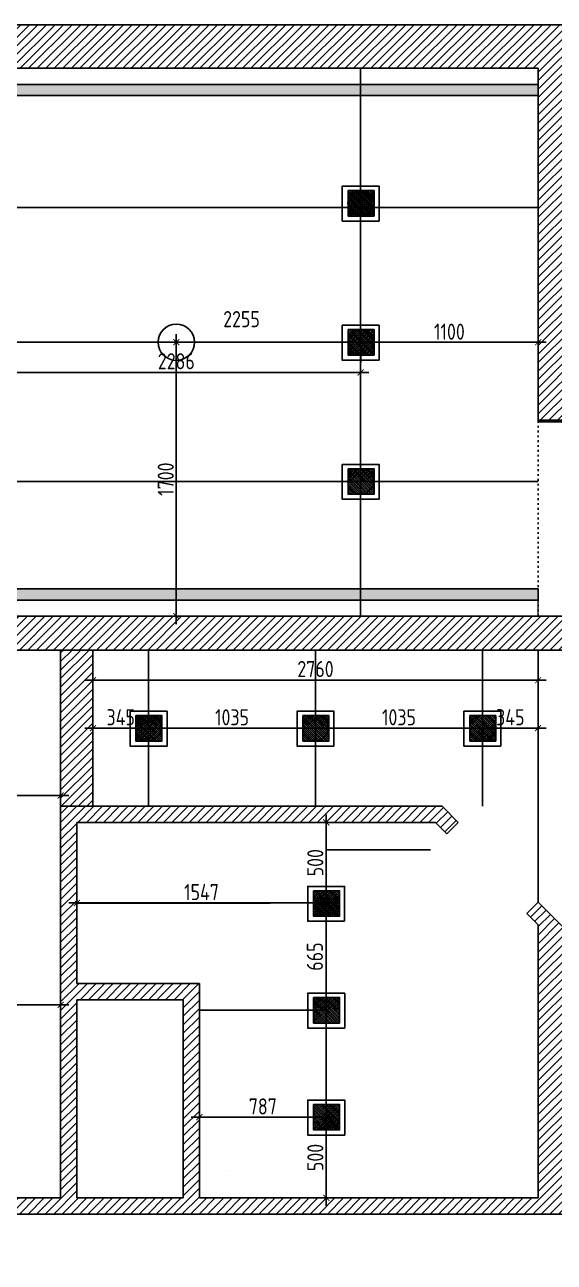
# Model space of a CAD drawing. Header units: millimetres. Extents: x 441 to 644120, y 150 to 66737.
# Drawn here: x 611918 to 615201, y 59058 to 66737 of the extents above; entities that cross this region are included whole.
import ezdxf

# ---------------------------------------------------------------- set-up
doc = ezdxf.new("R2010")
doc.units = ezdxf.units.MM
doc.header["$MEASUREMENT"] = 0
doc.header["$PDMODE"] = 35
doc.linetypes.add('ACAD_ISO03W100', pattern=[30, 12, -18])
doc.linetypes.add('DASHED2', pattern=[9.525, 6.35, -3.175])
for name, color, linetype in [('detail', 253, 'Continuous'), ('hatch', 253, 'Continuous'), ('unvis', 50, 'ACAD_ISO03W100')]:
    doc.layers.add(name, color=color, linetype=linetype)
doc.layers.add('walls', color=30, linetype='Continuous', lineweight=50)
doc.layers.add('Потолки', color=8, linetype='Continuous', lineweight=5)
doc.styles.add('GOST 2.304', font='CS_Gost2304.shx')
doc.dimstyles.new('SPDS', dxfattribs={"dimscale": 100, "dimtxt": 2.5, "dimasz": 2.5, "dimexe": 1.25, "dimexo": 0.625, "dimtad": 1, "dimdec": 0, "dimrnd": 0.001, "dimtxsty": 'GOST 2.304', "dimblk": 'ARCHTICK', "dimcen": 2.5, "dimdle": 2, "dimadec": 0, "dimazin": 2, "dimtfac": 0.75, "dimtdec": 0, "dimtmove": 1, "dimatfit": 3, "dimfxl": 1, "dimtolj": 1, "dimarcsym": 1})
pattern_1 = [(45, (-560557.96, -50632.244), (19.8873782, 72.9203868), [93.75, -18.75, 0, -18.75])]

# ---------------------------------------------------------------- blocks, each defined once
blk = doc.blocks.new('_ArchTick')
at = {"color": 0, "linetype": 'ByBlock', "const_width": 0.15}
blk.add_lwpolyline([(-0.5, -0.5), (0.5, 0.5)], dxfattribs=at)
blk = doc.blocks.new('*D472')
at = {"layer": 'Defpoints', "color": 0, "transparency": 16777216}
for p in [(592448.4, 48662.2), (594691.4, 48662.2), (594691.4, 48635.6)]:
    blk.add_point(p, dxfattribs=at)
at = {"layer": 'detail', "color": 0, "lineweight": -2, "transparency": 16777216}
for p, q in [((592448.4, 48677.9), (592448.4, 48712.2)), ((594691.4, 48651.2), (594691.4, 48712.2)), ((592398.4, 48662.2), (594741.4, 48662.2))]:
    blk.add_line(p, q, dxfattribs=at)
at = {"layer": 'detail', "color": 0, "lineweight": -2, "transparency": 16777216, "xscale": 37.50000000000001, "yscale": 37.50000000000001, "zscale": 37.50000000000001, "rotation": 180}
blk.add_blockref('_ArchTick', (592448.4, 48662.2), dxfattribs=at)
at = {"layer": 'detail', "color": 0, "lineweight": -2, "transparency": 16777216, "xscale": 37.50000000000001, "yscale": 37.50000000000001, "zscale": 37.50000000000001}
blk.add_blockref('_ArchTick', (594691.4, 48662.2), dxfattribs=at)
at = {"layer": 'detail', "color": 0, "transparency": 16777216, "insert": (592852.7, 48805.4), "char_height": 100, "attachment_point": 5, "style": 'GOST 2.304'}
blk.add_mtext('\\A1;2255', dxfattribs=at)
blk = doc.blocks.new('*D475')
at = {"layer": 'Defpoints', "color": 0, "transparency": 16777216}
for p in [(593591.5, 48661.9), (594691.4, 48661.9), (594691.4, 48661.9)]:
    blk.add_point(p, dxfattribs=at)
at = {"layer": 'detail', "color": 0, "lineweight": -2, "transparency": 16777216}
for p, q in [((593591.5, 48677.5), (593591.5, 48711.9)), ((594691.4, 48677.5), (594691.4, 48711.9)), ((593541.5, 48661.9), (594741.4, 48661.9))]:
    blk.add_line(p, q, dxfattribs=at)
at = {"layer": 'detail', "color": 0, "lineweight": -2, "transparency": 16777216, "xscale": 37.50000000000001, "yscale": 37.50000000000001, "zscale": 37.50000000000001, "rotation": 180}
blk.add_blockref('_ArchTick', (593591.5, 48661.9), dxfattribs=at)
at = {"layer": 'detail', "color": 0, "lineweight": -2, "transparency": 16777216, "xscale": 37.50000000000001, "yscale": 37.50000000000001, "zscale": 37.50000000000001}
blk.add_blockref('_ArchTick', (594691.4, 48661.9), dxfattribs=at)
at = {"layer": 'detail', "color": 0, "transparency": 16777216, "insert": (594141.4, 48727.5), "char_height": 100, "attachment_point": 5, "style": 'GOST 2.304'}
blk.add_mtext('\\A1;1100', dxfattribs=at)
blk = doc.blocks.new('*D476')
at = {"layer": 'Defpoints', "color": 0, "transparency": 16777216}
for p in [(591305.5, 48662.2), (593591.5, 48661.9), (593591.4, 48474.4)]:
    blk.add_point(p, dxfattribs=at)
at = {"layer": 'detail', "color": 0, "lineweight": -2, "transparency": 16777216}
for p, q in [((591305.5, 48646.6), (591305.5, 48424.7)), ((593591.5, 48646.3), (593591.4, 48424.4)), ((591255.5, 48474.8), (593641.4, 48474.4))]:
    blk.add_line(p, q, dxfattribs=at)
at = {"layer": 'detail', "color": 0, "lineweight": -2, "transparency": 16777216, "xscale": 37.50000000000001, "yscale": 37.50000000000001, "zscale": 37.50000000000001}
for p, rotation in [((591305.5, 48474.7), 179.9913743985335), ((593591.4, 48474.4), 359.9913743985336)]:
    blk.add_blockref('_ArchTick', p, dxfattribs=dict(at, rotation=rotation))
at = {"layer": 'detail', "color": 0, "transparency": 16777216, "insert": (592448.5, 48544.1), "char_height": 100, "attachment_point": 5, "rotation": 359.99137, "style": 'GOST 2.304'}
blk.add_mtext('\\A1;2286', dxfattribs=at)
blk = doc.blocks.new('*D530')
at = {"layer": 'Defpoints', "color": 0, "transparency": 16777216}
for p in [(592448.4, 48662.2), (592448.4, 48662.2), (592448.4, 46962.2)]:
    blk.add_point(p, dxfattribs=at)
at = {"layer": 'detail', "color": 0, "lineweight": -2, "transparency": 16777216}
for p, q in [((592448.4, 46912.2), (592448.4, 48712.2)), ((592432.8, 48662.2), (592398.4, 48662.2)), ((592432.8, 46962.2), (592398.4, 46962.2))]:
    blk.add_line(p, q, dxfattribs=at)
at = {"layer": 'detail', "color": 0, "lineweight": -2, "transparency": 16777216, "xscale": 37.50000000000001, "yscale": 37.50000000000001, "zscale": 37.50000000000001}
for p, rotation in [((592448.4, 48662.2), 90), ((592448.4, 46962.2), 270)]:
    blk.add_blockref('_ArchTick', p, dxfattribs=dict(at, rotation=rotation))
at = {"layer": 'detail', "color": 0, "transparency": 16777216, "insert": (592382.8, 47812.2), "char_height": 100, "attachment_point": 5, "rotation": 90, "style": 'GOST 2.304'}
blk.add_mtext('\\A1;1700', dxfattribs=at)
blk = doc.blocks.new('*D549')
at = {"layer": 'Defpoints', "color": 0, "transparency": 16777216}
for p in [(593378.1, 45682.2), (593378.1, 45182.4), (593378.1, 45182.4)]:
    blk.add_point(p, dxfattribs=at)
at = {"layer": 'detail', "color": 0, "lineweight": -2, "transparency": 16777216}
for p, q in [((593378.1, 45732.2), (593378.1, 45132.4)), ((593362.4, 45682.2), (593328.1, 45682.2)), ((593362.5, 45182.4), (593328.1, 45182.4))]:
    blk.add_line(p, q, dxfattribs=at)
at = {"layer": 'detail', "color": 0, "lineweight": -2, "transparency": 16777216, "xscale": 37.50000000000001, "yscale": 37.50000000000001, "zscale": 37.50000000000001}
for p, rotation in [((593378.1, 45682.2), 90), ((593378.1, 45182.4), 270)]:
    blk.add_blockref('_ArchTick', p, dxfattribs=dict(at, rotation=rotation))
at = {"layer": 'detail', "color": 0, "transparency": 16777216, "insert": (593310.4, 45432.3), "char_height": 100, "attachment_point": 5, "rotation": 90, "style": 'GOST 2.304'}
blk.add_mtext('\\A1;500', dxfattribs=at)
blk = doc.blocks.new('*D550')
at = {"layer": 'Defpoints', "color": 0, "transparency": 16777216}
for p in [(593378.1, 45182.4), (593378.1, 44517.2), (593378.1, 44517.2)]:
    blk.add_point(p, dxfattribs=at)
at = {"layer": 'detail', "color": 0, "lineweight": -2, "transparency": 16777216}
for p, q in [((593378.1, 45232.4), (593378.1, 44467.2)), ((593362.5, 45182.4), (593328.1, 45182.4)), ((593362.5, 44517.2), (593328.1, 44517.2))]:
    blk.add_line(p, q, dxfattribs=at)
at = {"layer": 'detail', "color": 0, "lineweight": -2, "transparency": 16777216, "xscale": 37.50000000000001, "yscale": 37.50000000000001, "zscale": 37.50000000000001}
for p, rotation in [((593378.1, 45182.4), 90), ((593378.1, 44517.2), 270)]:
    blk.add_blockref('_ArchTick', p, dxfattribs=dict(at, rotation=rotation))
at = {"layer": 'detail', "color": 0, "transparency": 16777216, "insert": (593307.5, 44849.8), "char_height": 100, "attachment_point": 5, "rotation": 90, "style": 'GOST 2.304'}
blk.add_mtext('\\A1;665', dxfattribs=at)
blk = doc.blocks.new('*D551')
at = {"layer": 'Defpoints', "color": 0, "transparency": 16777216}
for p in [(593378.2, 43854.2), (593378.2, 43854.2), (593378.2, 43352.2)]:
    blk.add_point(p, dxfattribs=at)
at = {"layer": 'detail', "color": 0, "lineweight": -2, "transparency": 16777216}
for p, q in [((593362.6, 43854.2), (593328.2, 43854.2)), ((593378.2, 43302.2), (593378.2, 43904.2)), ((593362.6, 43352.2), (593328.2, 43352.2))]:
    blk.add_line(p, q, dxfattribs=at)
at = {"layer": 'detail', "color": 0, "lineweight": -2, "transparency": 16777216, "xscale": 37.50000000000001, "yscale": 37.50000000000001, "zscale": 37.50000000000001}
for p, rotation in [((593378.2, 43854.2), 90), ((593378.2, 43352.2), 270)]:
    blk.add_blockref('_ArchTick', p, dxfattribs=dict(at, rotation=rotation))
at = {"layer": 'detail', "color": 0, "transparency": 16777216, "insert": (593310.5, 43603.2), "char_height": 100, "attachment_point": 5, "rotation": 90, "style": 'GOST 2.304'}
blk.add_mtext('\\A1;500', dxfattribs=at)
blk = doc.blocks.new('*D552')
at = {"layer": 'Defpoints', "color": 0, "transparency": 16777216}
for p in [(592591.4, 43854.2), (593378.2, 43854.2), (593378.2, 43854.2)]:
    blk.add_point(p, dxfattribs=at)
at = {"layer": 'detail', "color": 0, "lineweight": -2, "transparency": 16777216}
for p, q in [((592541.4, 43854.2), (593428.2, 43854.2)), ((592591.4, 43869.8), (592591.4, 43904.2)), ((593378.2, 43838.6), (593378.2, 43804.2))]:
    blk.add_line(p, q, dxfattribs=at)
at = {"layer": 'detail', "color": 0, "lineweight": -2, "transparency": 16777216, "xscale": 37.50000000000001, "yscale": 37.50000000000001, "zscale": 37.50000000000001, "rotation": 180}
blk.add_blockref('_ArchTick', (592591.4, 43854.2), dxfattribs=at)
at = {"layer": 'detail', "color": 0, "lineweight": -2, "transparency": 16777216, "xscale": 37.50000000000001, "yscale": 37.50000000000001, "zscale": 37.50000000000001}
blk.add_blockref('_ArchTick', (593378.2, 43854.2), dxfattribs=at)
at = {"layer": 'detail', "color": 0, "transparency": 16777216, "insert": (592984.8, 43919.8), "char_height": 100, "attachment_point": 5, "style": 'GOST 2.304'}
blk.add_mtext('\\A1;787', dxfattribs=at)
blk = doc.blocks.new('*D553')
at = {"layer": 'Defpoints', "color": 0, "transparency": 16777216}
for p in [(591831.4, 45182.2), (593378.1, 45182.4), (593378.1, 45182.4)]:
    blk.add_point(p, dxfattribs=at)
at = {"layer": 'detail', "color": 0, "lineweight": -2, "transparency": 16777216}
for p, q in [((591831.4, 45197.9), (591831.4, 45232.4)), ((593378.1, 45198), (593378.1, 45232.4)), ((591781.4, 45182.4), (593428.1, 45182.4))]:
    blk.add_line(p, q, dxfattribs=at)
at = {"layer": 'detail', "color": 0, "lineweight": -2, "transparency": 16777216, "xscale": 37.50000000000001, "yscale": 37.50000000000001, "zscale": 37.50000000000001, "rotation": 180}
blk.add_blockref('_ArchTick', (591831.4, 45182.4), dxfattribs=at)
at = {"layer": 'detail', "color": 0, "lineweight": -2, "transparency": 16777216, "xscale": 37.50000000000001, "yscale": 37.50000000000001, "zscale": 37.50000000000001}
blk.add_blockref('_ArchTick', (593378.1, 45182.4), dxfattribs=at)
at = {"layer": 'detail', "color": 0, "transparency": 16777216, "insert": (592604.7, 45250.1), "char_height": 100, "attachment_point": 5, "style": 'GOST 2.304'}
blk.add_mtext('\\A1;1547', dxfattribs=at)
blk = doc.blocks.new('gfd')
at = {"layer": 'hatch', "ltscale": 25}
h = blk.add_hatch(dxfattribs=at)
h.set_pattern_fill('ANSI31', color=256, scale=300)
h.set_pattern_definition([(45, (-262015.515, 6406.823), (-26.5165043, 26.5165043), [])])
h.paths.add_polyline_path([(8684, -3880), (8684, -3670), (1700, -3670), (1700, -2370), (1600, -2370), (1600, -4455), (1700, -4455), (1700, -3880), (6384, -3880)])
h.paths.add_polyline_path([(8684, -270), (11059, -270), (11059, -2550), (11159, -2550), (11159, -1530), (11579, -1530), (11579, -270), (16159, -270), (16159, -1120), (16259, -1120), (16259, 0), (1600, 0), (1600, -570), (1700, -570), (1700, -270), (8484, -270), (8484, -2460), (8684, -2460), (8684, -2170), (9574, -2170), (9574, -2070), (8684, -2070)])
h.paths.add_polyline_path([(11159, -270), (11479, -270), (11479, -1428), (11159, -1428)], flags=16)
h.paths.add_polyline_path([(11059, -2170), (11059, -2070), (10544, -2070), (10544, -2170)], flags=17)
h.paths.add_polyline_path([(11159, -3670), (11159, -3470), (11059, -3470), (11059, -3670), (10669, -3670), (10669, -6260), (10069, -6260), (10069, -6460), (10669, -6460), (10669, -7380), (10669, -7679.2), (10768.4, -7416.8), (10869, -7559.3), (10869, -7380), (10869, -3770), (16259, -3770), (16259, -2820), (16159, -2820), (16159, -3670)])
h.paths.add_polyline_path([(8484, -7280), (6384, -7280), (6384, -5950), (5624, -5950), (5624, -4950), (7847.9, -4950), (7918.5, -5020.5), (7989.2, -4949.8), (7889.4, -4850), (5624, -4850), (5524, -4850), (5524, -5950), (5524, -7280), (1700, -7280), (1700, -6155), (1600, -6155), (1600, -7380), (6384, -7380), (8684, -7380), (8684, -5680), (8684, -5644.6), (8484.2, -5444.8), (8413.5, -5515.5), (8484, -5586.1), (8484, -5680)])
h.paths.add_polyline_path([(6284, -6050), (6284, -7280), (5624, -7280), (5624, -6050)], flags=16)
h.paths.add_polyline_path([(8869, -6260), (8684, -6260), (8684, -6460), (8869, -6460)])
h = blk.add_hatch(dxfattribs=at)
h.set_pattern_fill('ANSI36', color=256, scale=300)
h.set_pattern_definition(pattern_1)
h.paths.add_polyline_path([(8484, -440), (8484, -370), (1700, -370), (1700, -440)])
h = blk.add_hatch(dxfattribs=at)
h.set_pattern_fill('ANSI36', color=256, scale=300)
h.set_pattern_definition(pattern_1)
h.paths.add_polyline_path([(8484, -3570), (8484, -3500), (1700, -3500), (1700, -3570)])
h = blk.add_hatch(dxfattribs=at)
h.set_pattern_fill('ANSI31', color=256, scale=300)
h.set_pattern_definition([(45, (-560557.96, -50632.244), (-26.5165043, 26.5165043), [])])
h.paths.add_polyline_path([(5724, -3880), (5524, -3880), (5524, -4850), (5624, -4850), (5724, -4850)])
at = {"color": 0, "ltscale": 0.7}
for p, q in [((1600, 0), (16259, 0)), ((1700, -270), (8484, -270)), ((8484, -270), (8484, -2460)), ((8684, -3670), (1700, -3670)), ((1700, -3880), (6384, -3880)), ((8684, -3880), (6384, -3880)), ((5524, -5950), (5524, -4850)), ((5624, -4850), (5524, -4850)), ((5624, -4850), (7889.4, -4850)), ((7889.4, -4850), (7989.2, -4949.8)), ((5624, -5950), (5624, -4950)), ((5624, -4950), (7847.9, -4950)), ((7847.9, -4950), (7918.5, -5020.5)), ((7918.5, -5020.5), (7989.2, -4949.8)), ((8484.2, -5444.8), (8413.5, -5515.5)), ((8484.2, -5444.8), (8684, -5644.6)), ((8413.5, -5515.5), (8484, -5586.1)), ((8484, -5680), (8484, -5586.1)), ((8484, -5680), (8484, -7280)), ((5524, -7280), (5524, -5950)), ((5624, -5950), (6384, -5950)), ((6384, -7280), (6384, -5950)), ((5624, -6050), (6284, -6050)), ((5624, -6050), (5624, -7280)), ((6284, -7280), (6284, -6050)), ((5524, -7280), (1700, -7280)), ((6284, -7280), (5624, -7280)), ((8484, -7280), (6384, -7280)), ((6384, -7380), (1600, -7380)), ((8684, -7380), (6284, -7380))]:
    blk.add_line(p, q, dxfattribs=at)
at = {"ltscale": 25}
for p, q in [((5524, -4850), (5524, -3880)), ((5524, -3880), (5724, -3880)), ((5724, -3880), (5724, -4850))]:
    blk.add_line(p, q, dxfattribs=at)
at = {"color": 1, "ltscale": 25}
blk.add_line((8484, -3880), (8484, -5444.6), dxfattribs=at)
at = {"layer": 'detail', "ltscale": 25}
blk.add_line((5524, -3880), (4774, -3880), dxfattribs=at)
at = {"layer": 'hatch', "ltscale": 25}
for p, q in [((8484, -370), (8484, -440)), ((8484, -440), (1700, -440)), ((1700, -3500), (8484, -3500)), ((6384, -5950), (6384, -5950)), ((6554, -7110), (6554, -7110))]:
    blk.add_line(p, q, dxfattribs=at)
for points in [[(1700, -370), (8484, -370), (8484, -440), (1700, -440)], [(1700, -3500), (8484, -3500), (8484, -3570), (1700, -3570)]]:
    blk.add_lwpolyline(points, close=True, dxfattribs=at)
at = {"layer": 'unvis', "color": 1}
blk.add_line((8484, -3670), (8484, -2460), dxfattribs=at)
at = {"layer": 'walls', "color": 0}
blk.add_line((8684, -2460), (8484, -2460), dxfattribs=at)
at = {"layer": 'Потолки', "ltscale": 25}
for p, q in [((1700, -370), (8484, -370)), ((8484, -3570), (1700, -3570)), ((8484, -3670), (8484, -3570))]:
    blk.add_line(p, q, dxfattribs=at)
blk = doc.blocks.new('*D598')
at = {"layer": 'Defpoints', "color": 0, "transparency": 16777216}
for p in [(589529.4, 46089.7), (591731.4, 46089.7), (591731.4, 45849.9)]:
    blk.add_point(p, dxfattribs=at)
at = {"layer": 'detail', "color": 0, "lineweight": -2, "transparency": 16777216}
for p, q in [((589529.4, 46074.1), (589529.4, 45799.9)), ((591731.4, 46074.1), (591731.4, 45799.9)), ((589479.4, 45849.9), (591781.4, 45849.9))]:
    blk.add_line(p, q, dxfattribs=at)
at = {"layer": 'detail', "color": 0, "lineweight": -2, "transparency": 16777216, "xscale": 37.50000000000001, "yscale": 37.50000000000001, "zscale": 37.50000000000001, "rotation": 180}
blk.add_blockref('_ArchTick', (589529.4, 45849.9), dxfattribs=at)
at = {"layer": 'detail', "color": 0, "lineweight": -2, "transparency": 16777216, "xscale": 37.50000000000001, "yscale": 37.50000000000001, "zscale": 37.50000000000001}
blk.add_blockref('_ArchTick', (591731.4, 45849.9), dxfattribs=at)
at = {"layer": 'detail', "color": 0, "transparency": 16777216, "insert": (590630.4, 45919.4), "char_height": 100, "attachment_point": 5, "style": 'GOST 2.304'}
blk.add_mtext('\\A1;2202', dxfattribs=at)
blk = doc.blocks.new('*D599')
at = {"layer": 'Defpoints', "color": 0, "transparency": 16777216}
for p in [(589529.4, 44764.7), (591731.4, 44764.7), (591731.4, 44550.8)]:
    blk.add_point(p, dxfattribs=at)
at = {"layer": 'detail', "color": 0, "lineweight": -2, "transparency": 16777216}
for p, q in [((589529.4, 44749.1), (589529.4, 44500.8)), ((591731.4, 44749.1), (591731.4, 44500.8)), ((589479.4, 44550.8), (591781.4, 44550.8))]:
    blk.add_line(p, q, dxfattribs=at)
at = {"layer": 'detail', "color": 0, "lineweight": -2, "transparency": 16777216, "xscale": 37.50000000000001, "yscale": 37.50000000000001, "zscale": 37.50000000000001, "rotation": 180}
blk.add_blockref('_ArchTick', (589529.4, 44550.8), dxfattribs=at)
at = {"layer": 'detail', "color": 0, "lineweight": -2, "transparency": 16777216, "xscale": 37.50000000000001, "yscale": 37.50000000000001, "zscale": 37.50000000000001}
blk.add_blockref('_ArchTick', (591731.4, 44550.8), dxfattribs=at)
at = {"layer": 'detail', "color": 0, "transparency": 16777216, "insert": (590630.4, 44620.3), "char_height": 100, "attachment_point": 5, "style": 'GOST 2.304'}
blk.add_mtext('\\A1;2202', dxfattribs=at)
blk = doc.blocks.new('*D601')
at = {"layer": 'Defpoints', "color": 0, "transparency": 16777216}
for p in [(591931.4, 46752.2), (594691.4, 46752.2), (594691.4, 46564.7)]:
    blk.add_point(p, dxfattribs=at)
at = {"layer": 'detail', "color": 0, "lineweight": -2, "transparency": 16777216}
for p, q in [((591931.4, 46736.6), (591931.4, 46514.7)), ((594691.4, 46736.6), (594691.4, 46514.7)), ((591881.4, 46564.7), (594741.4, 46564.7))]:
    blk.add_line(p, q, dxfattribs=at)
at = {"layer": 'detail', "color": 0, "lineweight": -2, "transparency": 16777216, "xscale": 37.50000000000001, "yscale": 37.50000000000001, "zscale": 37.50000000000001, "rotation": 180}
blk.add_blockref('_ArchTick', (591931.4, 46564.7), dxfattribs=at)
at = {"layer": 'detail', "color": 0, "lineweight": -2, "transparency": 16777216, "xscale": 37.50000000000001, "yscale": 37.50000000000001, "zscale": 37.50000000000001}
blk.add_blockref('_ArchTick', (594691.4, 46564.7), dxfattribs=at)
at = {"layer": 'detail', "color": 0, "transparency": 16777216, "insert": (593311.4, 46634.2), "char_height": 100, "attachment_point": 5, "style": 'GOST 2.304'}
blk.add_mtext('\\A1;2760', dxfattribs=at)
blk = doc.blocks.new('*D602')
at = {"layer": 'Defpoints', "color": 0, "transparency": 16777216}
for p in [(591931.4, 46267.2), (592276.4, 46267.2), (592276.4, 46266.9)]:
    blk.add_point(p, dxfattribs=at)
at = {"layer": 'detail', "color": 0, "lineweight": -2, "transparency": 16777216}
for p, q in [((591931.4, 46282.9), (591931.4, 46317.2)), ((592276.4, 46282.5), (592276.4, 46317.2)), ((591881.4, 46267.2), (592326.4, 46267.2))]:
    blk.add_line(p, q, dxfattribs=at)
at = {"layer": 'detail', "color": 0, "lineweight": -2, "transparency": 16777216, "xscale": 37.50000000000001, "yscale": 37.50000000000001, "zscale": 37.50000000000001, "rotation": 180}
blk.add_blockref('_ArchTick', (591931.4, 46267.2), dxfattribs=at)
at = {"layer": 'detail', "color": 0, "lineweight": -2, "transparency": 16777216, "xscale": 37.50000000000001, "yscale": 37.50000000000001, "zscale": 37.50000000000001}
blk.add_blockref('_ArchTick', (592276.4, 46267.2), dxfattribs=at)
at = {"layer": 'detail', "color": 0, "transparency": 16777216, "insert": (592103.9, 46334.9), "char_height": 100, "attachment_point": 5, "style": 'GOST 2.304'}
blk.add_mtext('\\A1;345', dxfattribs=at)
blk = doc.blocks.new('*D603')
at = {"layer": 'Defpoints', "color": 0, "transparency": 16777216}
for p in [(592276.4, 46266.9), (593311.4, 46267.2), (593311.4, 46266.9)]:
    blk.add_point(p, dxfattribs=at)
at = {"layer": 'detail', "color": 0, "lineweight": -2, "transparency": 16777216}
for p, q in [((592276.4, 46282.5), (592276.4, 46316.9)), ((592226.4, 46266.9), (593361.4, 46266.9)), ((593311.4, 46251.6), (593311.4, 46216.9))]:
    blk.add_line(p, q, dxfattribs=at)
at = {"layer": 'detail', "color": 0, "lineweight": -2, "transparency": 16777216, "xscale": 37.50000000000001, "yscale": 37.50000000000001, "zscale": 37.50000000000001, "rotation": 180}
blk.add_blockref('_ArchTick', (592276.4, 46266.9), dxfattribs=at)
at = {"layer": 'detail', "color": 0, "lineweight": -2, "transparency": 16777216, "xscale": 37.50000000000001, "yscale": 37.50000000000001, "zscale": 37.50000000000001}
blk.add_blockref('_ArchTick', (593311.4, 46266.9), dxfattribs=at)
at = {"layer": 'detail', "color": 0, "transparency": 16777216, "insert": (592793.9, 46334.6), "char_height": 100, "attachment_point": 5, "style": 'GOST 2.304'}
blk.add_mtext('\\A1;1035', dxfattribs=at)
blk = doc.blocks.new('*D604')
at = {"layer": 'Defpoints', "color": 0, "transparency": 16777216}
for p in [(593311.4, 46266.9), (594346.4, 46266.9), (594346.4, 46266.9)]:
    blk.add_point(p, dxfattribs=at)
at = {"layer": 'detail', "color": 0, "lineweight": -2, "transparency": 16777216}
for p, q in [((593311.4, 46282.5), (593311.4, 46316.9)), ((594346.4, 46282.5), (594346.4, 46316.9)), ((593261.4, 46266.9), (594396.4, 46266.9))]:
    blk.add_line(p, q, dxfattribs=at)
at = {"layer": 'detail', "color": 0, "lineweight": -2, "transparency": 16777216, "xscale": 37.50000000000001, "yscale": 37.50000000000001, "zscale": 37.50000000000001, "rotation": 180}
blk.add_blockref('_ArchTick', (593311.4, 46266.9), dxfattribs=at)
at = {"layer": 'detail', "color": 0, "lineweight": -2, "transparency": 16777216, "xscale": 37.50000000000001, "yscale": 37.50000000000001, "zscale": 37.50000000000001}
blk.add_blockref('_ArchTick', (594346.4, 46266.9), dxfattribs=at)
at = {"layer": 'detail', "color": 0, "transparency": 16777216, "insert": (593828.9, 46334.6), "char_height": 100, "attachment_point": 5, "style": 'GOST 2.304'}
blk.add_mtext('\\A1;1035', dxfattribs=at)
blk = doc.blocks.new('*D605')
at = {"layer": 'Defpoints', "color": 0, "transparency": 16777216}
for p in [(594346.8, 46267.2), (594691.4, 46267.2), (594691.4, 46267.2)]:
    blk.add_point(p, dxfattribs=at)
at = {"layer": 'detail', "color": 0, "lineweight": -2, "transparency": 16777216}
for p, q in [((594346.8, 46282.9), (594346.8, 46317.2)), ((594691.4, 46282.9), (594691.4, 46317.2)), ((594296.8, 46267.2), (594741.4, 46267.2))]:
    blk.add_line(p, q, dxfattribs=at)
at = {"layer": 'detail', "color": 0, "lineweight": -2, "transparency": 16777216, "xscale": 37.50000000000001, "yscale": 37.50000000000001, "zscale": 37.50000000000001, "rotation": 180}
blk.add_blockref('_ArchTick', (594346.8, 46267.2), dxfattribs=at)
at = {"layer": 'detail', "color": 0, "lineweight": -2, "transparency": 16777216, "xscale": 37.50000000000001, "yscale": 37.50000000000001, "zscale": 37.50000000000001}
blk.add_blockref('_ArchTick', (594691.4, 46267.2), dxfattribs=at)
at = {"layer": 'detail', "color": 0, "transparency": 16777216, "insert": (594519.1, 46334.9), "char_height": 100, "attachment_point": 5, "style": 'GOST 2.304'}
blk.add_mtext('\\A1;345', dxfattribs=at)
blk = doc.blocks.new('ere')
at = {"ltscale": 25}
h = blk.add_hatch(dxfattribs=at)
h.set_pattern_fill('ANSI36', color=256, scale=70)
h.set_pattern_definition([(45, (-584301.862, -47443.017), (4.64038825, 17.01475692), [21.875, -4.375, 0, -4.375])])
h.paths.add_polyline_path([(7305.9, -1187.2), (7466.8, -1187.2), (7466.8, -1028.9), (7305.9, -1028.9)])
h = blk.add_hatch(dxfattribs=at)
h.set_pattern_fill('ANSI36', color=256, scale=70)
h.set_pattern_definition([(45, (-584301.862, -48306.017), (4.64038825, 17.01475692), [21.875, -4.375, 0, -4.375])])
h.paths.add_polyline_path([(7305.9, -2050.2), (7466.8, -2050.2), (7466.8, -1891.9), (7305.9, -1891.9)])
h = blk.add_hatch(dxfattribs=at)
h.set_pattern_fill('ANSI36', color=256, scale=70)
h.set_pattern_definition([(45, (-584301.862, -49169.364), (4.64038825, 17.01475692), [21.875, -4.375, 0, -4.375])])
h.paths.add_polyline_path([(7305.9, -2913.6), (7466.8, -2913.6), (7466.8, -2755.3), (7305.9, -2755.3)])
h = blk.add_hatch(dxfattribs=at)
h.set_pattern_fill('ANSI36', color=256, scale=70)
h.set_pattern_definition([(45, (-585616.909, -50701.017), (4.64038825, 17.01475692), [21.875, -4.375, 0, -4.375])])
h.paths.add_polyline_path([(5990.9, -4445.2), (6151.7, -4445.2), (6151.7, -4286.9), (5990.9, -4286.9)])
h = blk.add_hatch(dxfattribs=at)
h.set_pattern_fill('ANSI36', color=256, scale=70)
h.set_pattern_definition([(45, (-584581.909, -50701.017), (4.64038825, 17.01475692), [21.875, -4.375, 0, -4.375])])
h.paths.add_polyline_path([(7025.9, -4445.2), (7186.7, -4445.2), (7186.7, -4286.9), (7025.9, -4286.9)])
h = blk.add_hatch(dxfattribs=at)
h.set_pattern_fill('ANSI36', color=256, scale=70)
h.set_pattern_definition([(45, (-583546.909, -50701.017), (4.64038825, 17.01475692), [21.875, -4.375, 0, -4.375])])
h.paths.add_polyline_path([(8060.9, -4445.2), (8221.7, -4445.2), (8221.7, -4286.9), (8060.9, -4286.9)])
h = blk.add_hatch(dxfattribs=at)
h.set_pattern_fill('ANSI36', color=256, scale=70)
h.set_pattern_definition([(45, (-584515.676, -51788.017), (4.64038825, 17.01475692), [21.875, -4.375, 0, -4.375])])
h.paths.add_polyline_path([(7092.1, -5532.2), (7253, -5532.2), (7253, -5373.9), (7092.1, -5373.9)])
h = blk.add_hatch(dxfattribs=at)
h.set_pattern_fill('ANSI36', color=256, scale=70)
h.set_pattern_definition([(45, (-584515.619, -52451.017), (4.64038825, 17.01475692), [21.875, -4.375, 0, -4.375])])
h.paths.add_polyline_path([(7092.2, -6195.2), (7253, -6195.2), (7253, -6036.9), (7092.2, -6036.9)])
h = blk.add_hatch(dxfattribs=at)
h.set_pattern_fill('ANSI36', color=256, scale=70)
h.set_pattern_definition([(45, (-584515.562, -53114.073), (4.64038825, 17.01475692), [21.875, -4.375, 0, -4.375])])
h.paths.add_polyline_path([(7092.2, -6858.3), (7253.1, -6858.3), (7253.1, -6700), (7092.2, -6700)])
blk.add_line((5524, -3880), (5724, -3880), dxfattribs=at)
for points in [[(7498.6, -1218.6), (7269.5, -1218.6), (7269.5, -1001.6), (7498.6, -1001.6)], [(7305.9, -1028.9), (7466.8, -1028.9), (7466.8, -1187.2), (7305.9, -1187.2)], [(7498.6, -2081.6), (7269.5, -2081.6), (7269.5, -1864.6), (7498.6, -1864.6)], [(7305.9, -1891.9), (7466.8, -1891.9), (7466.8, -2050.2), (7305.9, -2050.2)], [(7498.6, -2944.9), (7269.5, -2944.9), (7269.5, -2727.9), (7498.6, -2727.9)], [(7305.9, -2755.3), (7466.8, -2755.3), (7466.8, -2913.6), (7305.9, -2913.6)], [(6183.6, -4476.6), (5954.4, -4476.6), (5954.4, -4259.6), (6183.6, -4259.6)], [(5990.9, -4286.9), (6151.7, -4286.9), (6151.7, -4445.2), (5990.9, -4445.2)], [(7218.6, -4476.6), (6989.4, -4476.6), (6989.4, -4259.6), (7218.6, -4259.6)], [(7025.9, -4286.9), (7186.7, -4286.9), (7186.7, -4445.2), (7025.9, -4445.2)], [(8253.6, -4476.6), (8024.4, -4476.6), (8024.4, -4259.6), (8253.6, -4259.6)], [(8060.9, -4286.9), (8221.7, -4286.9), (8221.7, -4445.2), (8060.9, -4445.2)], [(7284.8, -5563.6), (7055.7, -5563.6), (7055.7, -5346.6), (7284.8, -5346.6)], [(7092.1, -5373.9), (7253, -5373.9), (7253, -5532.2), (7092.1, -5532.2)], [(7284.9, -6226.6), (7055.7, -6226.6), (7055.7, -6009.6), (7284.9, -6009.6)], [(7092.2, -6036.9), (7253, -6036.9), (7253, -6195.2), (7092.2, -6195.2)], [(7284.9, -6889.6), (7055.8, -6889.6), (7055.8, -6672.6), (7284.9, -6672.6)], [(7092.2, -6700), (7253.1, -6700), (7253.1, -6858.3), (7092.2, -6858.3)]]:
    blk.add_lwpolyline(points, close=True, dxfattribs=at)
at = {"lineweight": -2, "ltscale": 20}
for centre, radius in [((7384, -1107.3), 78.7), ((6241, -1970), 112.7), ((7384, -1970.3), 78.7), ((7384, -2833.7), 78.7), ((6069, -4365.3), 78.7), ((7104, -4365.3), 78.7), ((8139, -4365.3), 78.7)]:
    blk.add_circle(centre, radius, dxfattribs=at)
at = {"layer": 'detail', "linetype": 'DASHED2', "ltscale": 0.15}
for p, q in [((7384, -3670), (7384, -270)), ((5098.1, -1133.3), (8484, -1133.3)), ((1700, -1970), (8484, -1970)), ((5098.1, -2833.3), (8484, -2833.3)), ((6069, -3880), (6069, -4850)), ((7104, -3880), (7104, -4850)), ((8139, -3880), (8139, -4850)), ((5724, -4365), (8484, -4365)), ((7170.7, -4950), (7170.8, -7280)), ((7170.7, -5449.9), (5624, -5450)), ((7170.7, -6114.9), (6384, -6115)), ((7170.8, -6778.1), (6384, -6778.1))]:
    blk.add_line(p, q, dxfattribs=at)
at = {"layer": 'detail', "ltscale": 25}
for p, q in [((7384, -1970), (6241, -1970)), ((6241, -1970), (6241, -3670)), ((8484, -1970), (6484, -1970)), ((8484, -3670), (6791, -3670)), ((8484, -3670), (7384, -3670)), ((5524, -3880), (4874, -3880)), ((5724, -3880), (7104, -3880)), ((5724, -3880), (6414, -3880)), ((5724, -3880), (6069, -3880)), ((6016, -3880), (5769, -3880)), ((6510, -3880), (6016, -3880)), ((7497, -3880), (6510, -3880)), ((7003, -3880), (6756, -3880)), ((7497, -3880), (7003, -3880)), ((7490, -3880), (7243, -3880)), ((7497, -3880), (7490, -3880)), ((8484, -3880), (7497, -3880)), ((7990.5, -3880), (7743.5, -3880)), ((8484, -3880), (7794, -3880)), ((8484, -3880), (7990, -3880)), ((8484, -3880), (8139, -3880)), ((8484, -3880), (8237, -3880)), ((7817.7, -5120), (7170.7, -5120))]:
    blk.add_line(p, q, dxfattribs=at)
blk.add_blockref('gfd', (0, 0))
at = {"layer": 'detail'}
dim = blk.add_linear_dim(base=(8484, -1970), p1=(6241, -1970), p2=(8484, -1996.6), text='2255', dimstyle='SPDS', override={"dimscale": 25, "dimtxt": 4, "dimasz": 1.5, "dimexe": 2}, dxfattribs=at)
dim.commit()
dim.dimension.update_dxf_attribs({"geometry": '*D472', "text_midpoint": (6645.2, -1898.4), "dimtype": 128, "insert": (-586207.4, -50632.2)})
for base, p1, p2, picture, middle in [((8484, -1970.3), (7384, -1970.3), (8484, -1970.3), '*D475', (7934, -1904.7)), ((8484, -4067.5), (5724, -3880), (8484, -3880), '*D601', (7104, -3998)), ((6069, -4365), (5724, -4365), (6069, -4365.3), '*D602', (5896.5, -4297.3)), ((7104, -4365.3), (6069, -4365.3), (7104, -4365), '*D603', (6586.5, -4297.6)), ((8139, -4365.3), (7104, -4365.3), (8139, -4365.3), '*D604', (7621.5, -4297.6)), ((8484, -4365), (8139.3, -4365), (8484, -4365), '*D605', (8311.7, -4297.3)), ((5524, -4782.4), (3322, -4542.5), (5524, -4542.5), '*D598', (4423, -4712.9)), ((7170.7, -5449.8), (5624, -5450), (7170.7, -5449.8), '*D553', (6397.3, -5382.1)), ((7170.8, -6778.1), (6384, -6778.1), (7170.8, -6778), '*D552', (6777.4, -6712.4))]:
    dim = blk.add_linear_dim(base=base, p1=p1, p2=p2, dimstyle='SPDS', override={"dimscale": 25, "dimtxt": 4, "dimasz": 1.5, "dimexe": 2}, dxfattribs=at)
    dim.commit()
    dim.dimension.update_dxf_attribs({"geometry": picture, "text_midpoint": middle, "insert": (-586207.4, -50632.2)})
for base, p1, p2, angle, picture, middle in [((7384, -2157.8), (5098.1, -1970), (7384, -1970.3), 359.99137, '*D476', (6241.1, -2088.2)), ((6241, -1970), (6241, -3670), (6241, -1970), 90, '*D530', (6175.4, -2820)), ((7170.7, -5449.9), (7170.7, -4950), (7170.7, -5449.9), 90, '*D549', (7103, -5199.9)), ((7170.7, -6115), (7170.7, -5449.9), (7170.7, -6115), 90, '*D550', (7100.1, -5782.4)), ((5524, -6081.5), (3322, -5867.5), (5524, -5867.5), 180, '*D599', (4423, -6012))]:
    dim = blk.add_linear_dim(base=base, p1=p1, p2=p2, angle=angle, dimstyle='SPDS', override={"dimscale": 25, "dimtxt": 4, "dimasz": 1.5, "dimexe": 2}, dxfattribs=at)
    dim.commit()
    dim.dimension.update_dxf_attribs({"geometry": picture, "text_midpoint": middle, "insert": (-586207.4, -50632.2)})
dim = blk.add_linear_dim(base=(7170.8, -6778.1), p1=(7170.8, -7280), p2=(7170.8, -6778.1), angle=90, text='500', dimstyle='SPDS', override={"dimscale": 25, "dimtxt": 4, "dimasz": 1.5, "dimexe": 2}, dxfattribs=at)
dim.commit()
dim.dimension.update_dxf_attribs({"geometry": '*D551', "text_midpoint": (7103.1, -7029), "insert": (-586207.4, -50632.2)})

msp = doc.modelspace()

# ---------------------------------------------------------------- block references
at = {"layer": 'detail'}
msp.add_blockref('ere', (606616.7798, 66736.7705), dxfattribs=at)

doc.saveas('drawing.dxf')
